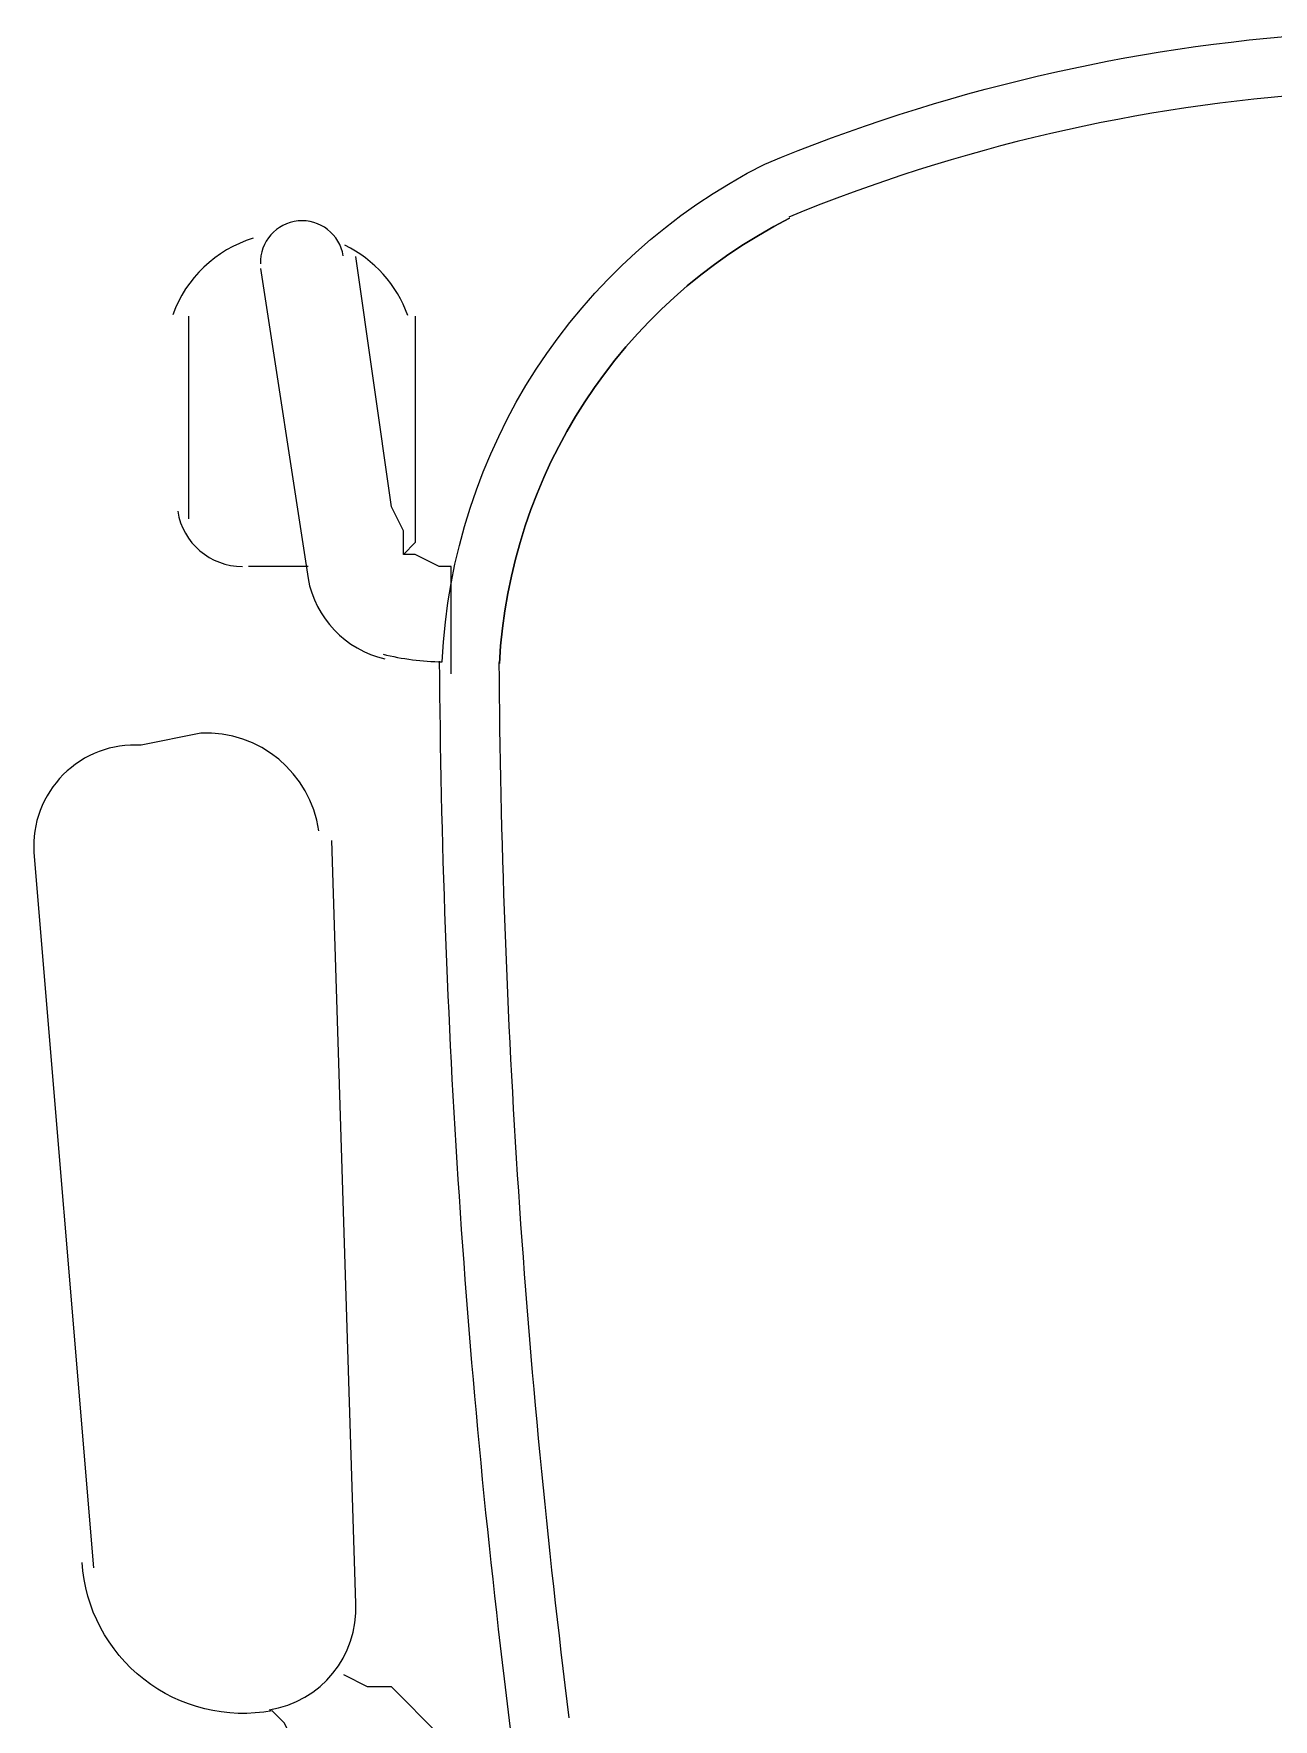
# Model space of a CAD drawing. Header units: metres. Extents: x 29 to 86.9, y -23.2 to 39.7.
# Drawn here: x 75.9996 to 76.2539, y -15.7975 to -15.4516 of the extents above; entities that cross this region are included whole.
import ezdxf

# ---------------------------------------------------------------- set-up
doc = ezdxf.new("R2010")
doc.units = ezdxf.units.M
doc.header["$LTSCALE"] = 100
doc.layers.get('0').update_dxf_attribs({"color": 254})
doc.layers.add('Arqui', color=8, linetype='Continuous', lineweight=0)

# ---------------------------------------------------------------- blocks, each defined once
blk = doc.blocks.new('A$C9582355f')
at = {"layer": 'Arqui'}
for points in [[(47.08857763471752, 7.585037856842064, 0.05835826121321777), (47.10070988947751, 7.583477686322112, -0.2703998475500928), (47.16690751255754, 7.685590510585826, -0.08177025660665965), (47.28096151685355, 7.71233600793812)], [(47.06339793276555, 7.664179111393878), (47.07318033276562, 7.600593511393981, 0.2996085078074402), (47.08893628195761, 7.584092461249838)], [(47.07540211145357, 7.548784722649998, 0.3874784100706608), (47.05116993276562, 7.568800711394033), (47.03894193276557, 7.566355111393932, 0.452074384259575), (47.01693153276557, 7.544344711393933), (47.02915953276562, 7.397608711394241)], [(47.06519178036552, 7.368481566481933, 0.3865970293497912), (47.08296273276557, 7.390271911393938), (47.07807153276559, 7.546790311394034)], [(47.08296273276557, 7.34625111139394), (47.0756259327656, 7.356033511393889), (47.07073473276552, 7.360924711394091), (47.06828913276553, 7.365815911393838), (47.06584353276554, 7.368261511393939, -0.4491904813033716), (47.02681442246961, 7.398703141850092)]]:
    blk.add_lwpolyline(points, format="xyb", dxfattribs=at)
blk.add_lwpolyline([(47.17199406708556, 7.674461074106148, 0.2684717099797101), (47.11246341862153, 7.583137968026222, -0.2684717099797101)], format="xyb", close=True, dxfattribs=at)
for points in [[(47.10252753276558, 7.581028711394083), (47.10252753276558, 7.593256711394133), (47.10252753276558, 7.603039111394082), (47.10008193276559, 7.603039111394082), (47.09519073276562, 7.605484711394183), (47.09274513276551, 7.605484711394183), (47.09274513276551, 7.61037591139393), (47.09029953276553, 7.615267111394132), (47.08296273276557, 7.666624711393979)], [(47.04872433276552, 7.612821511394031), (47.04872433276552, 7.654396711393929)], [(47.09519073276562, 7.654396711393929), (47.09519073276562, 7.61037591139393), (47.09519073276562, 7.607930311393829), (47.09274513276551, 7.605484711394183)], [(47.07318033276562, 7.603039111394082), (47.06095233276557, 7.603039111394082)], [(47.10986433276554, 7.341359911394193), (47.10986433276554, 7.343805511393839), (47.10986433276554, 7.348696711394041), (47.10986433276554, 7.351142311394142), (47.10986433276554, 7.356033511393889), (47.10497313276556, 7.35847911139399), (47.0976363327656, 7.365815911393838), (47.09274513276551, 7.37070711139404), (47.09029953276553, 7.373152711394141), (47.08540833276555, 7.373152711394141), (47.08051713276558, 7.375598311394242)]]:
    blk.add_lwpolyline(points, dxfattribs=at)
for centre, radius, start, end in [((47.30428932864021, 7.352366166900993), 0.3484969316374628, 93.7682892937224, 112.335239938186), ((47.07195752684851, 7.665401917021882), 0.008559599352490475, 8.97028539952126, 181.8290954454792), ((47.06951195257642, 7.645837117793235), 0.02567880657942864, 107.243090873408, 159.8346185660621), ((47.06951201348335, 7.645837203417614), 0.02567868610704047, 19.83021887916907, 64.006433065718), ((47.05972953574616, 7.616489923258541), 0.01345081186472916, 189.0966736899806, 269.9999873038819), ((48.95506676737756, 7.596925139991981), 1.854984880258546, 180.4119885083787, 187.1960562896046), ((48.95505594904586, 7.596924995796599), 1.842746069767244, 180.4229731920604, 187.1741220968234)]:
    blk.add_arc(centre, radius, start, end, dxfattribs=at)

msp = doc.modelspace()

# ---------------------------------------------------------------- block references
msp.add_blockref('A$C9582355f', (28.98266172889876, -23.16396569870889))

doc.saveas('drawing.dxf')
